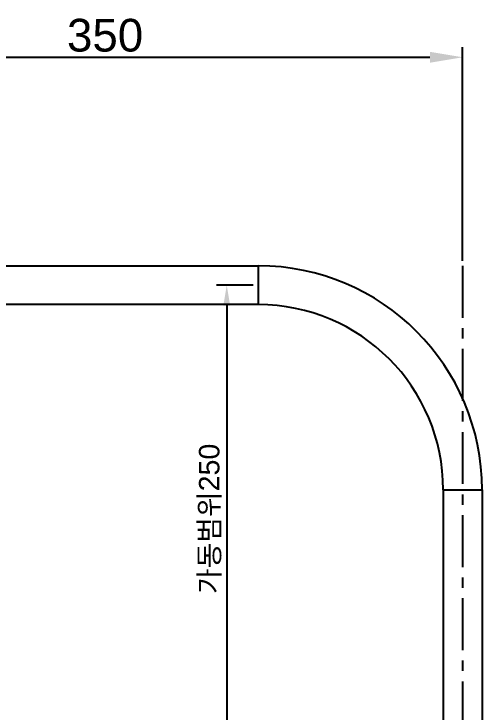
# Model space of a CAD drawing. Header units: millimetres. Extents: x 3819 to 4365, y -2661 to -1889.
# Drawn here: x 4204.6 to 4261.9, y -2144.6 to -2059.2 of the extents above; entities that cross this region are included whole.
import ezdxf

# ---------------------------------------------------------------- set-up
doc = ezdxf.new("R2010")
doc.units = ezdxf.units.MM
doc.header["$LTSCALE"] = 0.1
doc.linetypes.add('CENTERX2', pattern=[101.6, 63.5, -12.7, 12.7, -12.7])
doc.layers.add('CENTER', color=1, linetype='CENTERX2')
doc.layers.add('DIM', color=3, linetype='Continuous')
doc.styles.get("Standard").update_dxf_attribs({"font": 'arial.ttf'})
doc.dimstyles.new('ISO-25', dxfattribs={"dimtxt": 2.5, "dimasz": 2.5, "dimexe": 1.25, "dimexo": 0.625, "dimtad": 1, "dimlfac": 5, "dimtxsty": 'Standard', "dimcen": 2.5, "dimadec": 0, "dimazin": 0, "dimtfac": 1, "dimtmove": 0, "dimatfit": 3, "dimfxl": 0, "dimarcsym": 0})

# ---------------------------------------------------------------- blocks, each defined once
blk = doc.blocks.new('*D135')
at = {"layer": 'Defpoints', "color": 0}
for p in [(4259.484, -2064.54), (4171.984, -2081.286), (4259.484, -2090.036)]:
    blk.add_point(p, dxfattribs=at)
at = {"layer": 'DIM', "color": 0, "lineweight": -2}
for p, q in [((4171.984, -2080.661), (4171.984, -2063.29)), ((4259.484, -2089.411), (4259.484, -2063.29)), ((4175.984, -2064.54), (4255.484, -2064.54))]:
    blk.add_line(p, q, dxfattribs=at)
at = {"layer": 'DIM', "color": 0}
for points in [[(4175.984, -2063.873), (4175.984, -2065.206), (4171.984, -2064.54)], [(4255.484, -2063.873), (4255.484, -2065.206), (4259.484, -2064.54)]]:
    blk.add_solid(points, dxfattribs=at)
at = {"layer": 'DIM', "color": 0, "insert": (4215.734, -2061.871), "char_height": 4, "attachment_point": 5}
blk.add_mtext('350', dxfattribs=at)
blk = doc.blocks.new('*D143')
at = {"layer": 'Defpoints', "color": 0}
for p in [(4234.483, -2092.404), (4230.621, -2149.531), (4234.483, -2149.531)]:
    blk.add_point(p, dxfattribs=at)
at = {"layer": 'DIM', "color": 0, "lineweight": -2}
for p, q in [((4233.858, -2092.404), (4229.371, -2092.404)), ((4230.621, -2094.904), (4230.621, -2147.031)), ((4233.858, -2149.531), (4229.371, -2149.531))]:
    blk.add_line(p, q, dxfattribs=at)
at = {"layer": 'DIM', "color": 0}
for points in [[(4230.204, -2094.904), (4231.038, -2094.904), (4230.621, -2092.404)], [(4230.204, -2147.031), (4231.038, -2147.031), (4230.621, -2149.531)]]:
    blk.add_solid(points, dxfattribs=at)
at = {"layer": 'DIM', "color": 0, "insert": (4228.601, -2120.968), "char_height": 2.5, "attachment_point": 5, "rotation": 90}
blk.add_mtext('{\\fGulim|b0|i0|c129|p50;가동범위}250', dxfattribs=at)

msp = doc.modelspace()

# ---------------------------------------------------------------- linework, layer by layer
at = {"color": 7, "linetype": 'Continuous'}
for p, q in [((4179.4836, -2090.0312), (4234.4836, -2090.0312)), ((4234.4836, -2090.0312), (4234.4836, -2094.7812)), ((4234.4836, -2094.7812), (4179.4836, -2094.7812)), ((4257.1086, -2117.4062), (4257.1086, -2174.5312)), ((4257.1086, -2117.4062), (4261.8586, -2117.4062)), ((4261.8586, -2117.4062), (4261.8586, -2174.5312))]:
    msp.add_line(p, q, dxfattribs=at)
for radius in [27.3749, 22.625]:
    msp.add_arc((4234.4836, -2117.4062), radius, 0, 90, dxfattribs=at)
at = {"layer": 'CENTER'}
msp.add_line((4259.4836, -2090.0355), (4259.4836, -2488.0228), dxfattribs=at)

# ---------------------------------------------------------------- dimensions: what is measured, and where the dimension line sits
at = {"layer": 'DIM'}
dim = msp.add_linear_dim(base=(4259.4836, -2064.5398), p1=(4171.9836, -2081.2855), p2=(4259.4836, -2090.0355), dimstyle='ISO-25', override={"dimtxt": 4, "dimasz": 4, "dimlfac": 4, "dimadec": 1, "dimfxl": 1.25}, dxfattribs=at)
dim.commit()
dim.dimension.update_dxf_attribs({"geometry": '*D135', "text_midpoint": (4215.7336, -2061.8712)})
dim = msp.add_linear_dim(base=(4230.621, -2149.5307), p1=(4234.483, -2092.4044), p2=(4234.483, -2149.5307), angle=90, text='{\\fGulim|b0|i0|c129|p50;가동범위}250', dimstyle='ISO-25', dxfattribs=at)
dim.commit()
dim.dimension.update_dxf_attribs({"geometry": '*D143', "text_midpoint": (4228.6012, -2120.9675)})

doc.saveas('drawing.dxf')
